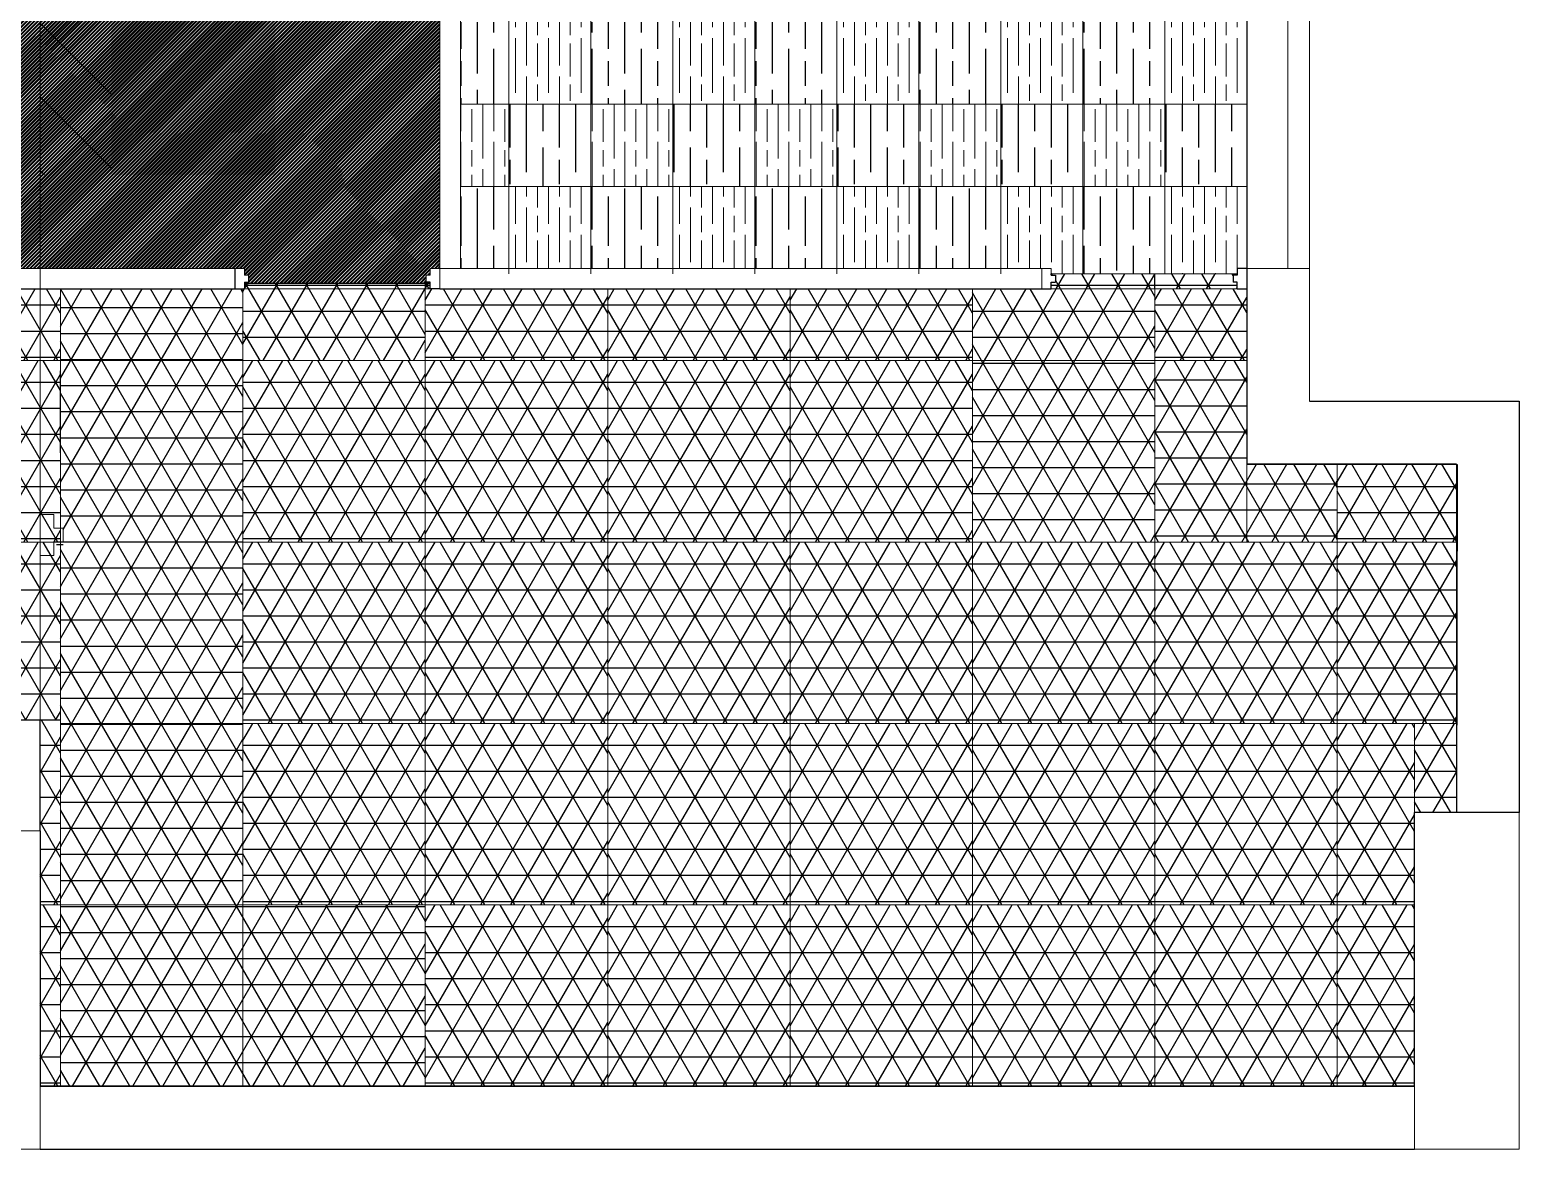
# Model space of a CAD drawing. Header units: millimetres. Extents: x 86441 to 190201, y 16532 to 98188.
# Drawn here: x 163781 to 169231, y 63882 to 67977 of the extents above; entities that cross this region are included whole.
import ezdxf

# ---------------------------------------------------------------- set-up
doc = ezdxf.new("R2010")
doc.units = ezdxf.units.MM
doc.header["$LTSCALE"] = 0.1
doc.layers.add('COLUMN', color=1, linetype='Continuous', lineweight=0)
doc.layers.add('WINDOW', color=5, linetype='Continuous', lineweight=0)
pattern_1 = [(45, (57119.066, 38086.316), (-6.7351921, 6.7351921), []), (45, (57123.556, 38086.316), (-6.7351921, 6.7351921), [])]
pattern_2 = [(90, (57119.07, 38086.32), (120, -7e-15), [200, -40]), (90, (57159.07, 38046.32), (120, -7e-15), [120, -30, 60, -30]), (90, (57199.07, 37986.32), (120, -7e-15), [200, -40])]
pattern_3 = [(90, (57119.07, 38086.32), (180, -1e-14), [300, -60]), (90, (57179.07, 38026.32), (180, -1e-14), [180, -45, 90, -45]), (90, (57239.07, 37936.32), (180, -1e-14), [300, -60])]
pattern_4 = [(0, (57119.07, 38086.32), (0, 95.25), []), (60, (57119.07, 38086.32), (-82.48892, 47.625), []), (120, (57119.07, 38086.32), (-82.48892, -47.625), [])]

msp = doc.modelspace()

# ---------------------------------------------------------------- hatches: boundary and pattern name
at = {"true_color": 0x939598, "transparency": 33554687}
h = msp.add_hatch(dxfattribs=at)
h.set_pattern_fill('ANSI32', color=252)
h.set_pattern_definition(pattern_1)
h.paths.add_polyline_path([(165281.9, 71642.6), (165246.9, 71642.6), (165246.9, 71667.6), (165231.9, 71667.6), (165231.9, 71692.6), (165246.9, 71692.6), (165246.9, 71717.6), (165228.6, 71717.6), (164566.9, 71717.6), (164566.9, 71692.6), (164581.9, 71692.6), (164581.9, 71667.6), (164566.9, 71667.6), (164566.9, 71642.6), (164531.9, 71642.6), (163818.9, 71642.6), (163516.9, 71642.6), (163516.9, 70050), (164681.9, 70050), (164681.9, 69748), (163516.9, 69748), (163516.9, 69503), (163516.9, 68748), (163516.9, 68648), (163516.9, 67104), (163818.9, 67104), (164566.9, 67104), (164566.9, 67079), (164581.9, 67079), (164581.9, 67049), (165228.6, 67049), (165231.9, 67049), (165231.9, 67079), (165246.9, 67079), (165246.9, 67104), (165281.9, 67104)])
at = {"true_color": 0xc7c8ca, "transparency": 33554687}
h = msp.add_hatch(dxfattribs=at)
h.set_pattern_fill('ANSI37', color=9, scale=60)
h.set_pattern_definition([(45, (66582.33, 38346.5), (-134.70384, 134.70384), []), (135, (66582.33, 38346.5), (-134.70384, -134.70384), [])])
h.paths.add_polyline_path([(164079.9, 68041), (163818.9, 68041), (163818.9, 67446), (164079.9, 67446)])
h = msp.add_hatch(color=9, dxfattribs=at)
h.dxf.hatch_style = 1
h.paths.add_polyline_path([(164679.9, 68041), (164079.9, 68041), (164079.9, 67446), (164679.9, 67446)])
at = {"true_color": 0xffffff, "transparency": 33554610}
h = msp.add_hatch(dxfattribs=at)
h.set_pattern_fill('GOST_WOOD', scale=30)
h.set_pattern_definition(pattern_3)
h.paths.add_polyline_path([(165533.9, 68004), (165356.9, 68004), (165356.9, 67704), (165533.9, 67704)])
at = {"lineweight": 0, "true_color": 0x636466, "transparency": 33554687}
h = msp.add_hatch(dxfattribs=at)
h.set_pattern_fill('GOST_WOOD', color=251, scale=20)
h.set_pattern_definition(pattern_2)
h.paths.add_polyline_path([(165833.9, 68004), (165533.9, 68004), (165533.9, 67704), (165833.9, 67704)])
at = {"true_color": 0xffffff, "transparency": 33554610}
h = msp.add_hatch(dxfattribs=at)
h.set_pattern_fill('GOST_WOOD', scale=30)
h.set_pattern_definition(pattern_3)
h.paths.add_polyline_path([(166133.9, 68004), (165833.9, 68004), (165833.9, 67704), (166133.9, 67704)])
at = {"lineweight": 0, "true_color": 0x636466, "transparency": 33554687}
h = msp.add_hatch(dxfattribs=at)
h.set_pattern_fill('GOST_WOOD', color=251, scale=20)
h.set_pattern_definition(pattern_2)
h.paths.add_polyline_path([(166433.9, 68004), (166133.9, 68004), (166133.9, 67704), (166433.9, 67704)])
at = {"true_color": 0xffffff, "transparency": 33554610}
h = msp.add_hatch(dxfattribs=at)
h.set_pattern_fill('GOST_WOOD', scale=30)
h.set_pattern_definition(pattern_3)
h.paths.add_polyline_path([(166733.9, 68004), (166433.9, 68004), (166433.9, 67704), (166733.9, 67704)])
at = {"lineweight": 0, "true_color": 0x636466, "transparency": 33554687}
h = msp.add_hatch(dxfattribs=at)
h.set_pattern_fill('GOST_WOOD', color=251, scale=20)
h.set_pattern_definition(pattern_2)
h.paths.add_polyline_path([(167033.9, 68004), (166733.9, 68004), (166733.9, 67704), (167033.9, 67704)])
at = {"true_color": 0xffffff, "transparency": 33554610}
h = msp.add_hatch(dxfattribs=at)
h.set_pattern_fill('GOST_WOOD', scale=30)
h.set_pattern_definition(pattern_3)
h.paths.add_polyline_path([(167333.9, 68004), (167033.9, 68004), (167033.9, 67704), (167333.9, 67704)])
at = {"lineweight": 0, "true_color": 0x636466, "transparency": 33554687}
h = msp.add_hatch(dxfattribs=at)
h.set_pattern_fill('GOST_WOOD', color=251, scale=20)
h.set_pattern_definition(pattern_2)
h.paths.add_polyline_path([(167633.9, 68004), (167333.9, 68004), (167333.9, 67704), (167633.9, 67704)])
at = {"true_color": 0xffffff, "transparency": 33554610}
h = msp.add_hatch(dxfattribs=at)
h.set_pattern_fill('GOST_WOOD', scale=30)
h.set_pattern_definition(pattern_3)
h.paths.add_polyline_path([(167933.9, 68004), (167633.9, 68004), (167633.9, 67704), (167933.9, 67704)])
at = {"lineweight": 0, "true_color": 0x636466, "transparency": 33554687}
h = msp.add_hatch(dxfattribs=at)
h.set_pattern_fill('GOST_WOOD', color=251, scale=20)
h.set_pattern_definition(pattern_2)
h.paths.add_polyline_path([(168233.9, 68004), (167933.9, 68004), (167933.9, 67704), (168233.9, 67704)])
h = msp.add_hatch(dxfattribs=at)
h.set_pattern_fill('GOST_WOOD', color=251, scale=20)
h.set_pattern_definition(pattern_2)
h.paths.add_polyline_path([(165533.9, 67704), (165356.9, 67704), (165356.9, 67404), (165533.9, 67404)])
at = {"true_color": 0xffffff, "transparency": 33554610}
h = msp.add_hatch(dxfattribs=at)
h.set_pattern_fill('GOST_WOOD', scale=30)
h.set_pattern_definition(pattern_3)
h.paths.add_polyline_path([(165833.9, 67704), (165533.9, 67704), (165533.9, 67404), (165833.9, 67404)])
at = {"lineweight": 0, "true_color": 0x636466, "transparency": 33554687}
h = msp.add_hatch(dxfattribs=at)
h.set_pattern_fill('GOST_WOOD', color=251, scale=20)
h.set_pattern_definition(pattern_2)
h.paths.add_polyline_path([(166133.9, 67704), (165833.9, 67704), (165833.9, 67404), (166133.9, 67404)])
at = {"true_color": 0xffffff, "transparency": 33554610}
h = msp.add_hatch(dxfattribs=at)
h.set_pattern_fill('GOST_WOOD', scale=30)
h.set_pattern_definition(pattern_3)
h.paths.add_polyline_path([(166433.9, 67704), (166133.9, 67704), (166133.9, 67404), (166433.9, 67404)])
at = {"lineweight": 0, "true_color": 0x636466, "transparency": 33554687}
h = msp.add_hatch(dxfattribs=at)
h.set_pattern_fill('GOST_WOOD', color=251, scale=20)
h.set_pattern_definition(pattern_2)
h.paths.add_polyline_path([(166733.9, 67704), (166433.9, 67704), (166433.9, 67404), (166733.9, 67404)])
at = {"true_color": 0xffffff, "transparency": 33554610}
h = msp.add_hatch(dxfattribs=at)
h.set_pattern_fill('GOST_WOOD', scale=30)
h.set_pattern_definition(pattern_3)
h.paths.add_polyline_path([(167033.9, 67704), (166733.9, 67704), (166733.9, 67404), (167033.9, 67404)])
at = {"lineweight": 0, "true_color": 0x636466, "transparency": 33554687}
h = msp.add_hatch(dxfattribs=at)
h.set_pattern_fill('GOST_WOOD', color=251, scale=20)
h.set_pattern_definition(pattern_2)
h.paths.add_polyline_path([(167333.9, 67704), (167033.9, 67704), (167033.9, 67404), (167333.9, 67404)])
at = {"true_color": 0xffffff, "transparency": 33554610}
h = msp.add_hatch(dxfattribs=at)
h.set_pattern_fill('GOST_WOOD', scale=30)
h.set_pattern_definition(pattern_3)
h.paths.add_polyline_path([(167633.9, 67704), (167333.9, 67704), (167333.9, 67404), (167633.9, 67404)])
at = {"lineweight": 0, "true_color": 0x636466, "transparency": 33554687}
h = msp.add_hatch(dxfattribs=at)
h.set_pattern_fill('GOST_WOOD', color=251, scale=20)
h.set_pattern_definition(pattern_2)
h.paths.add_polyline_path([(167933.9, 67704), (167633.9, 67704), (167633.9, 67404), (167933.9, 67404)])
at = {"true_color": 0xffffff, "transparency": 33554610}
h = msp.add_hatch(dxfattribs=at)
h.set_pattern_fill('GOST_WOOD', scale=30)
h.set_pattern_definition(pattern_3)
h.paths.add_polyline_path([(168233.9, 67704), (167933.9, 67704), (167933.9, 67404), (168233.9, 67404)])
h = msp.add_hatch(dxfattribs=at)
h.set_pattern_fill('GOST_WOOD', scale=30)
h.set_pattern_definition(pattern_3)
h.paths.add_polyline_path([(165533.9, 67404), (165356.9, 67404), (165356.9, 67104), (165533.9, 67104)])
at = {"lineweight": 0, "true_color": 0x636466, "transparency": 33554687}
h = msp.add_hatch(dxfattribs=at)
h.set_pattern_fill('GOST_WOOD', color=251, scale=20)
h.set_pattern_definition(pattern_2)
h.paths.add_polyline_path([(165833.9, 67404), (165533.9, 67404), (165533.9, 67104), (165833.9, 67104)])
at = {"true_color": 0xffffff, "transparency": 33554610}
h = msp.add_hatch(dxfattribs=at)
h.set_pattern_fill('GOST_WOOD', scale=30)
h.set_pattern_definition(pattern_3)
h.paths.add_polyline_path([(166133.9, 67404), (165833.9, 67404), (165833.9, 67104), (166133.9, 67104)])
at = {"lineweight": 0, "true_color": 0x636466, "transparency": 33554687}
h = msp.add_hatch(dxfattribs=at)
h.set_pattern_fill('GOST_WOOD', color=251, scale=20)
h.set_pattern_definition(pattern_2)
h.paths.add_polyline_path([(166433.9, 67404), (166133.9, 67404), (166133.9, 67104), (166433.9, 67104)])
at = {"true_color": 0xffffff, "transparency": 33554610}
h = msp.add_hatch(dxfattribs=at)
h.set_pattern_fill('GOST_WOOD', scale=30)
h.set_pattern_definition(pattern_3)
h.paths.add_polyline_path([(166733.9, 67404), (166433.9, 67404), (166433.9, 67104), (166733.9, 67104)])
at = {"lineweight": 0, "true_color": 0x636466, "transparency": 33554687}
h = msp.add_hatch(dxfattribs=at)
h.set_pattern_fill('GOST_WOOD', color=251, scale=20)
h.set_pattern_definition(pattern_2)
h.paths.add_polyline_path([(167033.9, 67404), (166733.9, 67404), (166733.9, 67104), (167033.9, 67104)])
at = {"true_color": 0xffffff, "transparency": 33554610}
h = msp.add_hatch(dxfattribs=at)
h.set_pattern_fill('GOST_WOOD', scale=30)
h.set_pattern_definition(pattern_3)
h.paths.add_polyline_path([(167333.9, 67404), (167033.9, 67404), (167033.9, 67104), (167333.9, 67104)])
at = {"lineweight": 0, "true_color": 0x636466, "transparency": 33554687}
h = msp.add_hatch(dxfattribs=at)
h.set_pattern_fill('GOST_WOOD', color=251, scale=20)
h.set_pattern_definition(pattern_2)
h.paths.add_polyline_path([(167633.9, 67404), (167333.9, 67404), (167333.9, 67104), (167518.9, 67104), (167518.9, 67084), (167633.9, 67084)])
at = {"true_color": 0xffffff, "transparency": 33554610}
h = msp.add_hatch(dxfattribs=at)
h.set_pattern_fill('GOST_WOOD', scale=30)
h.set_pattern_definition(pattern_3)
h.paths.add_polyline_path([(167933.9, 67404), (167633.9, 67404), (167633.9, 67084), (167897.9, 67084), (167933.9, 67084)])
at = {"lineweight": 0, "true_color": 0x636466, "transparency": 33554687}
h = msp.add_hatch(dxfattribs=at)
h.set_pattern_fill('GOST_WOOD', color=251, scale=20)
h.set_pattern_definition(pattern_2)
h.paths.add_polyline_path([(168233.9, 67404), (167933.9, 67404), (167933.9, 67084), (168198.9, 67084), (168198.9, 67104), (168233.9, 67104)])
at = {"true_color": 0x004a5e, "transparency": 33554572}
h = msp.add_hatch(dxfattribs=at)
h.set_pattern_fill('NET3', color=138, scale=30)
h.set_pattern_definition(pattern_4)
h.paths.add_polyline_path([(167897.9, 67084), (167518.9, 67084), (167518.9, 67079), (167533.9, 67079), (167533.9, 67054), (167518.9, 67054), (167518.9, 67029), (167897.9, 67029)])
h = msp.add_hatch(dxfattribs=at)
h.set_pattern_fill('NET3', color=138, scale=30)
h.set_pattern_definition(pattern_4)
h.paths.add_polyline_path([(168183.9, 67079), (168198.9, 67079), (168198.9, 67084), (167897.9, 67084), (167897.9, 67029.7), (168198.9, 67029.5), (168198.9, 67054), (168183.9, 67054)])
h = msp.add_hatch(dxfattribs=at)
h.set_pattern_fill('NET3', color=138, scale=30)
h.set_pattern_definition([(0, (51581.665, 54015.96), (0, 95.25), []), (60, (51581.665, 54015.96), (-82.48892, 47.625), []), (120, (51581.665, 54015.96), (-82.48892, -47.625), [])])
h.paths.add_polyline_path([(163893.9, 67029), (163591.9, 67029), (163591.9, 66766.5), (163893.9, 66766.5)])
h = msp.add_hatch(dxfattribs=at)
h.set_pattern_fill('NET3', color=138, scale=30)
h.paths.add_polyline_path([(164561.2, 67029), (164531.9, 67029), (163893.9, 67029), (163893.9, 66766.5), (164561.2, 66766.5)])
h.paths.add_polyline_path([(164561.2, 64775.6), (163893.9, 64775.6), (163893.9, 64112), (164561.2, 64112)])
h.paths.add_polyline_path([(164561.2, 65439.2), (163893.9, 65439.2), (163893.9, 64775.6), (164561.2, 64775.6)])
h.paths.add_polyline_path([(164561.2, 66102.9), (163893.9, 66102.9), (163893.9, 65451), (163893.9, 65439.2), (164561.2, 65439.2)])
h.paths.add_polyline_path([(164561.2, 66766.5), (163893.9, 66766.5), (163893.9, 66154), (163903.9, 66154), (163903.9, 66102.9), (164561.2, 66102.9)])
h.paths.add_polyline_path([(165228.6, 64775.6), (164561.2, 64775.6), (164561.2, 64112), (165228.6, 64112)])
h = msp.add_hatch(dxfattribs=at)
h.set_pattern_fill('NET3', color=138, scale=30)
h.set_pattern_definition(pattern_4)
h.paths.add_polyline_path([(165246.9, 67049), (165228.6, 67049), (165228.6, 67029), (165246.9, 67029)])
h.paths.add_polyline_path([(165228.6, 67049), (164566.9, 67049), (164566.9, 67029), (165228.6, 67029)])
h.paths.add_polyline_path([(165228.6, 67029), (164561.2, 67029), (164561.2, 66766.5), (165228.6, 66766.5)])
at = {"true_color": 0x939598, "transparency": 33554687}
h = msp.add_hatch(dxfattribs=at)
h.set_pattern_fill('ANSI32', color=252)
h.set_pattern_definition(pattern_1)
h.paths.add_polyline_path([(164581.9, 67054), (164566.9, 67054), (164566.9, 67049), (164581.9, 67049)], flags=17)
at = {"true_color": 0x004a5e, "transparency": 33554572}
h = msp.add_hatch(dxfattribs=at)
h.set_pattern_fill('NET3', color=138, scale=30)
h.set_pattern_definition([(0, (53583.59, 54015.96), (0, 95.25), []), (60, (53583.59, 54015.96), (-82.48892, 47.625), []), (120, (53583.59, 54015.96), (-82.48892, -47.625), [])])
h.paths.add_polyline_path([(165895.9, 67029), (165228.6, 67029), (165228.6, 66766.5), (165895.9, 66766.5)])
at = {"true_color": 0x939598, "transparency": 33554687}
h = msp.add_hatch(dxfattribs=at)
h.set_pattern_fill('ANSI32', color=252)
h.set_pattern_definition(pattern_1)
h.paths.add_polyline_path([(165246.9, 67054), (165231.9, 67054), (165231.9, 67049), (165246.9, 67049)], flags=17)
at = {"true_color": 0x004a5e, "transparency": 33554572}
h = msp.add_hatch(dxfattribs=at)
h.set_pattern_fill('NET3', color=138, scale=30)
h.set_pattern_definition([(0, (54250.89, 54015.96), (0, 95.25), []), (60, (54250.89, 54015.96), (-82.48892, 47.625), []), (120, (54250.89, 54015.96), (-82.48892, -47.625), [])])
h.paths.add_polyline_path([(166563.2, 67029), (165895.9, 67029), (165895.9, 66766.5), (166563.2, 66766.5)])
h = msp.add_hatch(dxfattribs=at)
h.set_pattern_fill('NET3', color=138, scale=30)
h.set_pattern_definition([(0, (54918.2, 54015.96), (0, 95.25), []), (60, (54918.2, 54015.96), (-82.48892, 47.625), []), (120, (54918.2, 54015.96), (-82.48892, -47.625), [])])
h.paths.add_polyline_path([(167230.5, 67029), (166563.2, 67029), (166563.2, 66766.5), (167230.5, 66766.5)])
h = msp.add_hatch(dxfattribs=at)
h.set_pattern_fill('NET3', color=138, scale=30)
h.set_pattern_definition(pattern_4)
h.paths.add_polyline_path([(167897.8, 67029), (167230.5, 67029), (167230.5, 66766.5), (167897.8, 66766.5)])
h = msp.add_hatch(dxfattribs=at)
h.set_pattern_fill('NET3', color=138, scale=30)
h.set_pattern_definition([(0, (56252.82, 54015.96), (0, 95.25), []), (60, (56252.82, 54015.96), (-82.48892, 47.625), []), (120, (56252.82, 54015.96), (-82.48892, -47.625), [])])
h.paths.add_polyline_path([(168233.9, 67029), (167897.8, 67029), (167897.8, 66766.5), (168233.9, 66766.5)])
h = msp.add_hatch(dxfattribs=at)
h.set_pattern_fill('NET3', color=138, scale=30)
h.set_pattern_definition([(0, (51581.665, 53352.32), (0, 95.25), []), (60, (51581.665, 53352.32), (-82.48892, 47.625), []), (120, (51581.665, 53352.32), (-82.48892, -47.625), [])])
h.paths.add_polyline_path([(163893.9, 66766.5), (163591.9, 66766.5), (163591.9, 66102.9), (163893.9, 66102.9)])
h = msp.add_hatch(dxfattribs=at)
h.set_pattern_fill('NET3', color=138, scale=30)
h.set_pattern_definition([(0, (52916.28, 53352.32), (0, 95.25), []), (60, (52916.28, 53352.32), (-82.48892, 47.625), []), (120, (52916.28, 53352.32), (-82.48892, -47.625), [])])
h.paths.add_polyline_path([(165228.6, 66766.5), (164561.2, 66766.5), (164561.2, 66102.9), (165228.6, 66102.9)])
h = msp.add_hatch(dxfattribs=at)
h.set_pattern_fill('NET3', color=138, scale=30)
h.set_pattern_definition([(0, (53583.59, 53352.32), (0, 95.25), []), (60, (53583.59, 53352.32), (-82.48892, 47.625), []), (120, (53583.59, 53352.32), (-82.48892, -47.625), [])])
h.paths.add_polyline_path([(165895.9, 66766.5), (165228.6, 66766.5), (165228.6, 66102.9), (165895.9, 66102.9)])
h = msp.add_hatch(dxfattribs=at)
h.set_pattern_fill('NET3', color=138, scale=30)
h.set_pattern_definition([(0, (54250.89, 53352.32), (0, 95.25), []), (60, (54250.89, 53352.32), (-82.48892, 47.625), []), (120, (54250.89, 53352.32), (-82.48892, -47.625), [])])
h.paths.add_polyline_path([(166563.2, 66766.5), (165895.9, 66766.5), (165895.9, 66102.9), (166563.2, 66102.9)])
h = msp.add_hatch(dxfattribs=at)
h.set_pattern_fill('NET3', color=138, scale=30)
h.set_pattern_definition([(0, (54918.2, 53352.32), (0, 95.25), []), (60, (54918.2, 53352.32), (-82.48892, 47.625), []), (120, (54918.2, 53352.32), (-82.48892, -47.625), [])])
h.paths.add_polyline_path([(167230.5, 66766.5), (166563.2, 66766.5), (166563.2, 66102.9), (167230.5, 66102.9)])
h = msp.add_hatch(dxfattribs=at)
h.set_pattern_fill('NET3', color=138, scale=30)
h.set_pattern_definition(pattern_4)
h.paths.add_polyline_path([(167897.8, 66766.5), (167230.5, 66766.5), (167230.5, 66102.9), (167897.8, 66102.9)])
h = msp.add_hatch(dxfattribs=at)
h.set_pattern_fill('NET3', color=138, scale=30)
h.set_pattern_definition([(0, (52248.97, 51361.39), (0, 95.25), []), (60, (52248.97, 51361.39), (-82.48892, 47.625), []), (120, (52248.97, 51361.39), (-82.48892, -47.625), [])])
h.paths.add_polyline_path([(168565.1, 66388), (168233.9, 66388), (168233.9, 66102.9), (168565.1, 66102.9)])
h.paths.add_polyline_path([(168233.9, 66766.5), (167897.8, 66766.5), (167897.8, 66102.9), (168233.9, 66102.9)])
h = msp.add_hatch(dxfattribs=at)
h.set_pattern_fill('NET3', color=138, scale=30)
h.set_pattern_definition([(0, (56920.12, 53352.32), (0, 95.25), []), (60, (56920.12, 53352.32), (-82.48892, 47.625), []), (120, (56920.12, 53352.32), (-82.48892, -47.625), [])])
h.paths.add_polyline_path([(169000.9, 66388), (168565.1, 66388), (168565.1, 66102.9), (169000.9, 66102.9)])
h = msp.add_hatch(dxfattribs=at)
h.set_pattern_fill('NET3', color=138, scale=30)
h.set_pattern_definition([(0, (51581.665, 52688.68), (0, 95.25), []), (60, (51581.665, 52688.68), (-82.48892, 47.625), []), (120, (51581.665, 52688.68), (-82.48892, -47.625), [])])
h.paths.add_polyline_path([(163893.9, 66102.9), (163591.9, 66102.9), (163591.9, 65451), (163893.9, 65451)])
h = msp.add_hatch(dxfattribs=at)
h.set_pattern_fill('NET3', color=138, scale=30)
h.set_pattern_definition([(0, (52916.28, 52688.68), (0, 95.25), []), (60, (52916.28, 52688.68), (-82.48892, 47.625), []), (120, (52916.28, 52688.68), (-82.48892, -47.625), [])])
h.paths.add_polyline_path([(165228.6, 66102.9), (164561.2, 66102.9), (164561.2, 65439.2), (165228.6, 65439.2)])
h = msp.add_hatch(dxfattribs=at)
h.set_pattern_fill('NET3', color=138, scale=30)
h.set_pattern_definition([(0, (53583.59, 52688.68), (0, 95.25), []), (60, (53583.59, 52688.68), (-82.48892, 47.625), []), (120, (53583.59, 52688.68), (-82.48892, -47.625), [])])
h.paths.add_polyline_path([(165895.9, 66102.9), (165228.6, 66102.9), (165228.6, 65439.2), (165895.9, 65439.2)])
h = msp.add_hatch(dxfattribs=at)
h.set_pattern_fill('NET3', color=138, scale=30)
h.set_pattern_definition([(0, (54250.89, 52688.68), (0, 95.25), []), (60, (54250.89, 52688.68), (-82.48892, 47.625), []), (120, (54250.89, 52688.68), (-82.48892, -47.625), [])])
h.paths.add_polyline_path([(166563.2, 66102.9), (165895.9, 66102.9), (165895.9, 65439.2), (166563.2, 65439.2)])
h = msp.add_hatch(dxfattribs=at)
h.set_pattern_fill('NET3', color=138, scale=30)
h.set_pattern_definition([(0, (54918.2, 52688.68), (0, 95.25), []), (60, (54918.2, 52688.68), (-82.48892, 47.625), []), (120, (54918.2, 52688.68), (-82.48892, -47.625), [])])
h.paths.add_polyline_path([(167230.5, 66102.9), (166563.2, 66102.9), (166563.2, 65439.2), (167230.5, 65439.2)])
h = msp.add_hatch(dxfattribs=at)
h.set_pattern_fill('NET3', color=138, scale=30)
h.set_pattern_definition([(0, (55585.51, 52688.68), (0, 95.25), []), (60, (55585.51, 52688.68), (-82.48892, 47.625), []), (120, (55585.51, 52688.68), (-82.48892, -47.625), [])])
h.paths.add_polyline_path([(167897.8, 66102.9), (167230.5, 66102.9), (167230.5, 65439.2), (167897.8, 65439.2)])
h = msp.add_hatch(dxfattribs=at)
h.set_pattern_fill('NET3', color=138, scale=30)
h.set_pattern_definition([(0, (56252.82, 52688.68), (0, 95.25), []), (60, (56252.82, 52688.68), (-82.48892, 47.625), []), (120, (56252.82, 52688.68), (-82.48892, -47.625), [])])
h.paths.add_polyline_path([(168565.1, 66102.9), (167897.8, 66102.9), (167897.8, 65439.2), (168565.1, 65439.2)])
h = msp.add_hatch(dxfattribs=at)
h.set_pattern_fill('NET3', color=138, scale=30)
h.set_pattern_definition([(0, (56920.12, 52688.68), (0, 95.25), []), (60, (56920.12, 52688.68), (-82.48892, 47.625), []), (120, (56920.12, 52688.68), (-82.48892, -47.625), [])])
h.paths.add_polyline_path([(169000.9, 66102.9), (168565.1, 66102.9), (168565.1, 65439.2), (169000.9, 65439.2)])
h = msp.add_hatch(dxfattribs=at)
h.set_pattern_fill('NET3', color=138, scale=30)
h.set_pattern_definition([(0, (51581.665, 52025.03), (0, 95.25), []), (60, (51581.665, 52025.03), (-82.48892, 47.625), []), (120, (51581.665, 52025.03), (-82.48892, -47.625), [])])
h.paths.add_polyline_path([(163893.9, 65451), (163818.9, 65451), (163818.9, 64775.6), (163893.9, 64775.6)])
h = msp.add_hatch(dxfattribs=at)
h.set_pattern_fill('NET3', color=138, scale=30)
h.set_pattern_definition([(0, (52916.28, 52025.03), (0, 95.25), []), (60, (52916.28, 52025.03), (-82.48892, 47.625), []), (120, (52916.28, 52025.03), (-82.48892, -47.625), [])])
h.paths.add_polyline_path([(165228.6, 65439.2), (164561.2, 65439.2), (164561.2, 64775.6), (165228.6, 64775.6)])
h = msp.add_hatch(dxfattribs=at)
h.set_pattern_fill('NET3', color=138, scale=30)
h.set_pattern_definition([(0, (53583.59, 52025.03), (0, 95.25), []), (60, (53583.59, 52025.03), (-82.48892, 47.625), []), (120, (53583.59, 52025.03), (-82.48892, -47.625), [])])
h.paths.add_polyline_path([(165895.9, 65439.2), (165228.6, 65439.2), (165228.6, 64775.6), (165895.9, 64775.6)])
h = msp.add_hatch(dxfattribs=at)
h.set_pattern_fill('NET3', color=138, scale=30)
h.set_pattern_definition([(0, (54250.89, 52025.03), (0, 95.25), []), (60, (54250.89, 52025.03), (-82.48892, 47.625), []), (120, (54250.89, 52025.03), (-82.48892, -47.625), [])])
h.paths.add_polyline_path([(166563.2, 65439.2), (165895.9, 65439.2), (165895.9, 64775.6), (166563.2, 64775.6)])
h = msp.add_hatch(dxfattribs=at)
h.set_pattern_fill('NET3', color=138, scale=30)
h.set_pattern_definition([(0, (54918.2, 52025.03), (0, 95.25), []), (60, (54918.2, 52025.03), (-82.48892, 47.625), []), (120, (54918.2, 52025.03), (-82.48892, -47.625), [])])
h.paths.add_polyline_path([(167230.5, 65439.2), (166563.2, 65439.2), (166563.2, 64775.6), (167230.5, 64775.6)])
h = msp.add_hatch(dxfattribs=at)
h.set_pattern_fill('NET3', color=138, scale=30)
h.set_pattern_definition([(0, (55585.51, 52025.03), (0, 95.25), []), (60, (55585.51, 52025.03), (-82.48892, 47.625), []), (120, (55585.51, 52025.03), (-82.48892, -47.625), [])])
h.paths.add_polyline_path([(167897.8, 65439.2), (167230.5, 65439.2), (167230.5, 64775.6), (167897.8, 64775.6)])
h = msp.add_hatch(dxfattribs=at)
h.set_pattern_fill('NET3', color=138, scale=30)
h.set_pattern_definition([(0, (56252.82, 52025.03), (0, 95.25), []), (60, (56252.82, 52025.03), (-82.48892, 47.625), []), (120, (56252.82, 52025.03), (-82.48892, -47.625), [])])
h.paths.add_polyline_path([(168565.1, 65439.2), (167897.8, 65439.2), (167897.8, 64775.6), (168565.1, 64775.6)])
h = msp.add_hatch(dxfattribs=at)
h.set_pattern_fill('NET3', color=138, scale=30)
h.set_pattern_definition([(0, (56920.12, 52025.03), (0, 95.25), []), (60, (56920.12, 52025.03), (-82.48892, 47.625), []), (120, (56920.12, 52025.03), (-82.48892, -47.625), [])])
h.paths.add_polyline_path([(168847.9, 65439.2), (168565.1, 65439.2), (168565.1, 64775.6), (168847.9, 64775.6)])
h = msp.add_hatch(dxfattribs=at)
h.set_pattern_fill('NET3', color=138, scale=30)
h.set_pattern_definition([(0, (57202.97, 52025.03), (0, 95.25), []), (60, (57202.97, 52025.03), (-82.48892, 47.625), []), (120, (57202.97, 52025.03), (-82.48892, -47.625), [])])
h.paths.add_polyline_path([(169000.9, 65439.2), (168847.9, 65439.2), (168847.9, 65113), (169000.9, 65113)])
h = msp.add_hatch(dxfattribs=at)
h.set_pattern_fill('NET3', color=138, scale=30)
h.set_pattern_definition([(0, (51581.665, 51361.39), (0, 95.25), []), (60, (51581.665, 51361.39), (-82.48892, 47.625), []), (120, (51581.665, 51361.39), (-82.48892, -47.625), [])])
h.paths.add_polyline_path([(163893.9, 64775.6), (163818.9, 64775.6), (163818.9, 64112), (163893.9, 64112)])
h = msp.add_hatch(dxfattribs=at)
h.set_pattern_fill('NET3', color=138, scale=30)
h.set_pattern_definition([(0, (53583.59, 51361.39), (0, 95.25), []), (60, (53583.59, 51361.39), (-82.48892, 47.625), []), (120, (53583.59, 51361.39), (-82.48892, -47.625), [])])
h.paths.add_polyline_path([(165895.9, 64775.6), (165228.6, 64775.6), (165228.6, 64112), (165895.9, 64112)])
h = msp.add_hatch(dxfattribs=at)
h.set_pattern_fill('NET3', color=138, scale=30)
h.set_pattern_definition([(0, (54250.89, 51361.39), (0, 95.25), []), (60, (54250.89, 51361.39), (-82.48892, 47.625), []), (120, (54250.89, 51361.39), (-82.48892, -47.625), [])])
h.paths.add_polyline_path([(166563.2, 64775.6), (165895.9, 64775.6), (165895.9, 64112), (166563.2, 64112)])
h = msp.add_hatch(dxfattribs=at)
h.set_pattern_fill('NET3', color=138, scale=30)
h.set_pattern_definition([(0, (54918.2, 51361.39), (0, 95.25), []), (60, (54918.2, 51361.39), (-82.48892, 47.625), []), (120, (54918.2, 51361.39), (-82.48892, -47.625), [])])
h.paths.add_polyline_path([(167230.5, 64775.6), (166563.2, 64775.6), (166563.2, 64112), (167230.5, 64112)])
h = msp.add_hatch(dxfattribs=at)
h.set_pattern_fill('NET3', color=138, scale=30)
h.set_pattern_definition([(0, (55585.51, 51361.39), (0, 95.25), []), (60, (55585.51, 51361.39), (-82.48892, 47.625), []), (120, (55585.51, 51361.39), (-82.48892, -47.625), [])])
h.paths.add_polyline_path([(167897.8, 64775.6), (167230.5, 64775.6), (167230.5, 64112), (167897.8, 64112)])
h = msp.add_hatch(dxfattribs=at)
h.set_pattern_fill('NET3', color=138, scale=30)
h.set_pattern_definition([(0, (56252.82, 51361.39), (0, 95.25), []), (60, (56252.82, 51361.39), (-82.48892, 47.625), []), (120, (56252.82, 51361.39), (-82.48892, -47.625), [])])
h.paths.add_polyline_path([(168565.1, 64775.6), (167897.8, 64775.6), (167897.8, 64112), (168565.1, 64112)])
h = msp.add_hatch(dxfattribs=at)
h.set_pattern_fill('NET3', color=138, scale=30)
h.set_pattern_definition([(0, (56920.12, 51361.39), (0, 95.25), []), (60, (56920.12, 51361.39), (-82.48892, 47.625), []), (120, (56920.12, 51361.39), (-82.48892, -47.625), [])])
h.paths.add_polyline_path([(168847.9, 64775.6), (168565.1, 64775.6), (168565.1, 64112), (168847.9, 64112)])

# ---------------------------------------------------------------- linework, layer by layer
at = {"color": 18, "lineweight": 5, "true_color": 0x000000, "transparency": 33554687}
for p, q in [((168463.9, 75523), (168463.9, 66618)), ((168463.9, 66618), (169230.9, 66618)), ((169230.9, 66618), (169230.9, 65113)), ((163818.9, 64112), (168847.9, 64112)), ((163818.9, 63882), (168847.9, 63882))]:
    msp.add_line(p, q, dxfattribs=at)
at = {"color": 18, "lineweight": 0, "true_color": 0x000000, "transparency": 33554687}
for p, q in [((168463.9, 75523), (168463.9, 66618)), ((167518.9, 67084), (168198.9, 67084))]:
    msp.add_line(p, q, dxfattribs=at)
at = {"color": 18, "true_color": 0x000000, "transparency": 33554687}
for p, q in [((168234, 75293), (168234, 66388)), ((168463.9, 66618), (169230.9, 66618)), ((169230.9, 66618), (169230.9, 65113)), ((168234, 66388), (169004.2, 66386.2)), ((169004.2, 66386.2), (169001, 65113)), ((168847.9, 64112), (163818.9, 64112)), ((163818.9, 63882), (168847.9, 63882))]:
    msp.add_line(p, q, dxfattribs=at)
at = {"color": 25, "lineweight": 9, "transparency": 33554687}
for p, q in [((165281.9, 71717.6), (165281.9, 67029)), ((165356.9, 71642.6), (165356.9, 67104)), ((163818.9, 67104), (163516.9, 67104)), ((164566.9, 67104), (163818.9, 67104)), ((167518.9, 67104), (165281.9, 67104)), ((163591.9, 67029), (164531.9, 67029)), ((167483.9, 67029), (165281.9, 67029)), ((163818.9, 66204), (163868.9, 66204)), ((163868.9, 66204), (163868.9, 66154)), ((163868.9, 66154), (163903.9, 66154)), ((163868.9, 66054), (163868.9, 66104)), ((163903.9, 66154), (163903.9, 66104)), ((163818.9, 66054), (163868.9, 66054))]:
    msp.add_line(p, q, dxfattribs=at)
at = {"color": 251, "lineweight": 0, "true_color": 0x636466, "transparency": 33554687}
for p, q in [((167333.9, 71662.6), (167333.9, 67084)), ((167633.9, 71662.6), (167633.9, 67084)), ((167933.9, 71662.6), (167933.9, 67084)), ((166733.9, 70602.6), (166733.9, 67084)), ((167033.9, 70602.6), (167033.9, 67084)), ((165533.9, 70492.6), (165533.9, 67084)), ((165833.9, 70492.6), (165833.9, 67084)), ((166133.9, 70492.6), (166133.9, 67084)), ((166433.9, 70492.6), (166433.9, 67084)), ((168233.9, 67704), (165356.9, 67704)), ((168233.9, 67404), (165356.9, 67404))]:
    msp.add_line(p, q, dxfattribs=at)
at = {"color": 4, "lineweight": 18, "transparency": 33554687}
for p in [(163818.9, 68041), (163818.9, 65046)]:
    msp.add_line(p, (163818.9, 65451), dxfattribs=at)
at = {"transparency": 33554687}
for p, q in [((164531.9, 67104), (164531.9, 67029)), ((168233.9, 67104), (168233.9, 67029)), ((169000.9, 66388), (169000.9, 65113)), ((163818.9, 65046), (163818.9, 65451)), ((168847.9, 65115), (169230.9, 65115)), ((168847.9, 65115), (169230.9, 65115)), ((168847.9, 65115), (169001, 65115)), ((168847.9, 65115), (169001, 65115)), ((168847.9, 64112), (168847.9, 65113)), ((163818.9, 65046), (163818.9, 64112)), ((163818.9, 64112), (168847.9, 64112))]:
    msp.add_line(p, q, dxfattribs=at)
at = {"color": 25, "lineweight": 0, "transparency": 33554687}
for p, q in [((164531.9, 67104), (164531.9, 67029)), ((164531.9, 67104), (164566.9, 67104)), ((164566.9, 67104), (164566.9, 67079)), ((165246.9, 67104), (165246.9, 67079)), ((165281.9, 67104), (165246.9, 67104)), ((165281.9, 67104), (165281.9, 67029)), ((165281.9, 67104), (165281.9, 67029)), ((167483.9, 67104), (167483.9, 67029)), ((167483.9, 67104), (167518.9, 67104)), ((167518.9, 67104), (167518.9, 67104)), ((167518.9, 67104), (167518.9, 67079)), ((167518.9, 67084), (168198.9, 67084)), ((164531.9, 67029), (164566.9, 67029)), ((164566.9, 67079), (164581.9, 67079)), ((164566.9, 67029), (164566.9, 67054)), ((164566.9, 67054), (164581.9, 67054)), ((164581.9, 67079), (164581.9, 67054)), ((165246.9, 67079), (165231.9, 67079)), ((165231.9, 67079), (165231.9, 67054)), ((165246.9, 67054), (165231.9, 67054)), ((165246.9, 67029), (165246.9, 67054)), ((165246.9, 67029), (165281.9, 67029)), ((167518.9, 67029), (167483.9, 67029)), ((167518.9, 67079), (167533.9, 67079)), ((167533.9, 67054), (167518.9, 67054)), ((167518.9, 67054), (167518.9, 67029)), ((167533.9, 67079), (167533.9, 67054))]:
    msp.add_line(p, q, dxfattribs=at)
at = {"color": 7, "true_color": 0xffffff, "transparency": 33554687}
for p, q in [((164566.9, 67104), (164566.9, 67104)), ((165246.9, 67104), (165246.9, 67104)), ((167897.9, 67029.5), (167897.9, 67084)), ((168198.9, 67104), (168198.9, 67104)), ((168198.9, 67104), (168198.9, 67079)), ((168233.9, 67104), (168198.9, 67104)), ((163591.9, 67029), (164566.9, 67029)), ((164531.9, 67029), (164566.9, 67029)), ((164566.9, 67049), (164581.9, 67049)), ((165246.9, 67049), (164566.9, 67049)), ((165246.9, 67054), (165231.9, 67054)), ((165246.9, 67029), (165246.9, 67054)), ((165281.9, 67029), (165246.9, 67029)), ((165281.9, 67029), (167483.9, 67029)), ((167483.9, 67029), (167518.9, 67029)), ((167518.9, 67079), (167533.9, 67079)), ((167518.9, 67029), (167518.9, 67054)), ((167518.9, 67054), (167533.9, 67054)), ((167533.9, 67079), (167533.9, 67054)), ((168198.9, 67079), (168183.9, 67079)), ((168183.9, 67079), (168183.9, 67054)), ((168198.9, 67054), (168183.9, 67054)), ((168198.9, 67029), (168198.9, 67054)), ((168198.9, 67029), (168233.9, 67029)), ((163893.9, 66429), (163893.9, 66729)), ((169000.9, 66388), (168233.9, 66388)), ((169000.9, 66364), (169000.9, 66364)), ((163878.9, 66094), (163903.9, 66094))]:
    msp.add_line(p, q, dxfattribs=at)
at = {"color": 251, "true_color": 0x524d49, "transparency": 33554687}
msp.add_line((163893.9, 67029), (164193.9, 67029), dxfattribs=at)
at = {"color": 25, "lineweight": 0, "true_color": 0xb06239, "transparency": 33554687}
msp.add_line((165246.9, 67049), (164566.9, 67049), dxfattribs=at)
at = {"color": 25, "lineweight": 5, "transparency": 33554687}
msp.add_line((163868.9, 66104), (163903.9, 66104), dxfattribs=at)
at = {"color": 7, "true_color": 0xffffff, "transparency": 33554687}
msp.add_lwpolyline([(167518.9, 67084), (167518.9, 67084), (167518.9, 67079), (167518.9, 67079)], close=True, dxfattribs=at)
at = {"color": 18, "lineweight": 0, "true_color": 0x000000, "transparency": 33554687}
for points in [[(167518.9, 67084), (167897.9, 67084), (167897.9, 67029), (167518.9, 67029), (167518.9, 67054), (167533.9, 67054), (167533.9, 67079), (167518.9, 67079), (167518.9, 67084)], [(167897.9, 67084), (168198.9, 67084), (168198.9, 67079), (168183.9, 67079), (168183.9, 67054), (168198.9, 67054), (168198.9, 67029.5), (167897.9, 67029.7), (167897.9, 67084)]]:
    msp.add_lwpolyline(points, dxfattribs=at)
for points in [[(163591.9, 66766.5), (163893.9, 66766.5), (163893.9, 67029), (163591.9, 67029)], [(163893.9, 66766.5), (164561.2, 66766.5), (164561.2, 67029), (163893.9, 67029)], [(164561.2, 66766.5), (165228.6, 66766.5), (165228.6, 67029), (164561.2, 67029)], [(164566.9, 67029), (165228.6, 67029), (165228.6, 67049), (164566.9, 67049)], [(165228.6, 66766.5), (165895.9, 66766.5), (165895.9, 67029), (165228.6, 67029)], [(165895.9, 66766.5), (166563.2, 66766.5), (166563.2, 67029), (165895.9, 67029)], [(166563.2, 66766.5), (167230.5, 66766.5), (167230.5, 67029), (166563.2, 67029)], [(167230.5, 66766.5), (167897.8, 66766.5), (167897.8, 67029), (167230.5, 67029)], [(167897.8, 66766.5), (168233.9, 66766.5), (168233.9, 67029), (167897.8, 67029)], [(163591.9, 66102.9), (163893.9, 66102.9), (163893.9, 66766.5), (163591.9, 66766.5)], [(163893.9, 66102.9), (164561.2, 66102.9), (164561.2, 66766.5), (163893.9, 66766.5)], [(164561.2, 66102.9), (165228.6, 66102.9), (165228.6, 66766.5), (164561.2, 66766.5)], [(165228.6, 66102.9), (165895.9, 66102.9), (165895.9, 66766.5), (165228.6, 66766.5)], [(165895.9, 66102.9), (166563.2, 66102.9), (166563.2, 66766.5), (165895.9, 66766.5)], [(166563.2, 66102.9), (167230.5, 66102.9), (167230.5, 66766.5), (166563.2, 66766.5)], [(167230.5, 66102.9), (167897.8, 66102.9), (167897.8, 66766.5), (167230.5, 66766.5)], [(167897.8, 66102.9), (168233.9, 66102.9), (168233.9, 66766.5), (167897.8, 66766.5)], [(168565.1, 66102.9), (169000.9, 66102.9), (169000.9, 66388), (168565.1, 66388)], [(163591.9, 65451), (163893.9, 65451), (163893.9, 66102.9), (163591.9, 66102.9)], [(163893.9, 65439.2), (164561.2, 65439.2), (164561.2, 66102.9), (163893.9, 66102.9)], [(164561.2, 65439.2), (165228.6, 65439.2), (165228.6, 66102.9), (164561.2, 66102.9)], [(165228.6, 65439.2), (165895.9, 65439.2), (165895.9, 66102.9), (165228.6, 66102.9)], [(165895.9, 65439.2), (166563.2, 65439.2), (166563.2, 66102.9), (165895.9, 66102.9)], [(166563.2, 65439.2), (167230.5, 65439.2), (167230.5, 66102.9), (166563.2, 66102.9)], [(167230.5, 65439.2), (167897.8, 65439.2), (167897.8, 66102.9), (167230.5, 66102.9)], [(167897.8, 65439.2), (168565.1, 65439.2), (168565.1, 66102.9), (167897.8, 66102.9)], [(168565.1, 65439.2), (169000.9, 65439.2), (169000.9, 66102.9), (168565.1, 66102.9)], [(163818.9, 64775.6), (163893.9, 64775.6), (163893.9, 65451), (163818.9, 65451)], [(163893.9, 64775.6), (164561.2, 64775.6), (164561.2, 65439.2), (163893.9, 65439.2)], [(164561.2, 64775.6), (165228.6, 64775.6), (165228.6, 65439.2), (164561.2, 65439.2)], [(165228.6, 64775.6), (165895.9, 64775.6), (165895.9, 65439.2), (165228.6, 65439.2)], [(165895.9, 64775.6), (166563.2, 64775.6), (166563.2, 65439.2), (165895.9, 65439.2)], [(166563.2, 64775.6), (167230.5, 64775.6), (167230.5, 65439.2), (166563.2, 65439.2)], [(167230.5, 64775.6), (167897.8, 64775.6), (167897.8, 65439.2), (167230.5, 65439.2)], [(167897.8, 64775.6), (168565.1, 64775.6), (168565.1, 65439.2), (167897.8, 65439.2)], [(168565.1, 64775.6), (168847.9, 64775.6), (168847.9, 65439.2), (168565.1, 65439.2)], [(168847.9, 65113), (169000.9, 65113), (169000.9, 65439.2), (168847.9, 65439.2)], [(163818.9, 64112), (163893.9, 64112), (163893.9, 64775.6), (163818.9, 64775.6)], [(163893.9, 64112), (164561.2, 64112), (164561.2, 64775.6), (163893.9, 64775.6)], [(164561.2, 64112), (165228.6, 64112), (165228.6, 64775.6), (164561.2, 64775.6)], [(165228.6, 64112), (165895.9, 64112), (165895.9, 64775.6), (165228.6, 64775.6)], [(165895.9, 64112), (166563.2, 64112), (166563.2, 64775.6), (165895.9, 64775.6)], [(166563.2, 64112), (167230.5, 64112), (167230.5, 64775.6), (166563.2, 64775.6)], [(167230.5, 64112), (167897.8, 64112), (167897.8, 64775.6), (167230.5, 64775.6)], [(167897.8, 64112), (168565.1, 64112), (168565.1, 64775.6), (167897.8, 64775.6)], [(168565.1, 64112), (168847.9, 64112), (168847.9, 64775.6), (168565.1, 64775.6)]]:
    msp.add_lwpolyline(points, close=True, dxfattribs=at)
at = {"layer": 'COLUMN', "transparency": 33554687}
for p, q in [((163516.9, 65451), (163818.9, 65451)), ((163818.9, 65451), (163818.9, 64112)), ((168847.9, 65113), (169230.9, 65113)), ((169001, 65113), (168847.9, 65113)), ((168847.9, 64112), (168847.9, 65107.4)), ((169000.9, 65113), (169230.9, 65113)), ((169230.9, 63882), (169230.9, 65113)), ((169230.9, 63882), (169230.9, 65113)), ((163516.9, 65046), (163818.9, 65046)), ((163818.9, 65046), (163818.9, 63882)), ((163818.9, 64112), (163818.9, 63882)), ((168847.9, 64112), (168847.9, 63882)), ((163516.9, 63882), (163818.9, 63882)), ((163516.9, 63882), (163818.9, 63882)), ((168847.9, 63882), (169230.9, 63882)), ((168847.9, 63882), (169230.9, 63882))]:
    msp.add_line(p, q, dxfattribs=at)
at = {"layer": 'WINDOW', "transparency": 33554687}
for p, q in [((168383.9, 69993), (168383.9, 67104)), ((168233.9, 67104), (168463.9, 67104))]:
    msp.add_line(p, q, dxfattribs=at)

doc.saveas('drawing.dxf')
